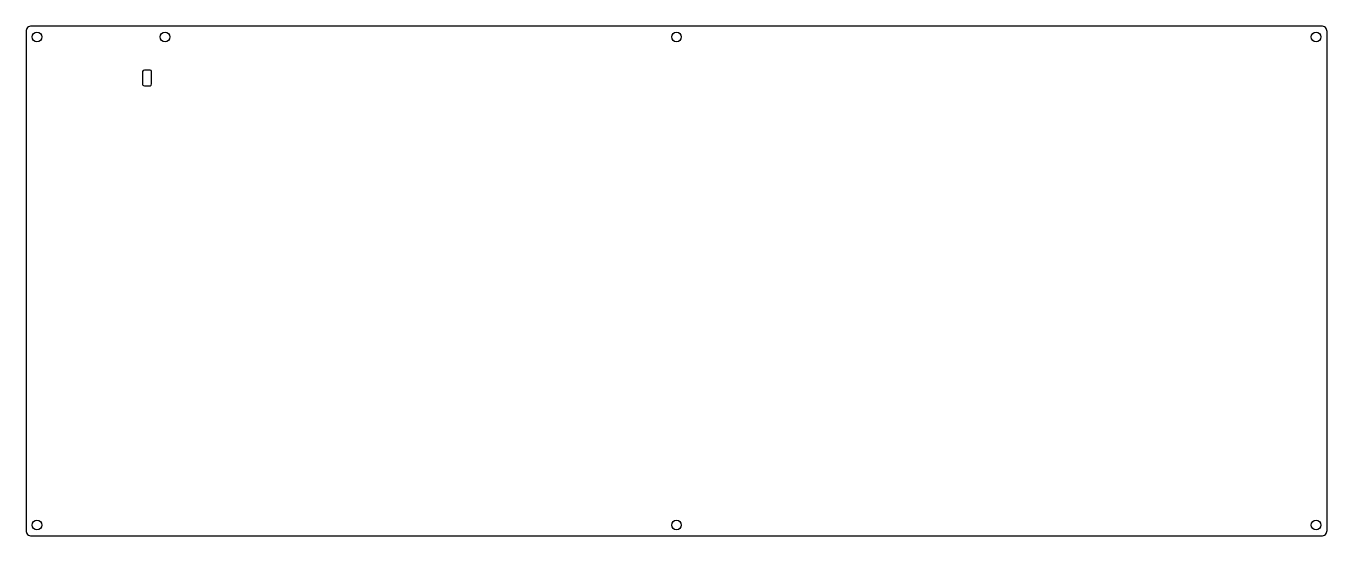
# Model space of a CAD drawing. Header units: millimetres. Extents: x -6 to 292, y -111 to 6.
import ezdxf

# ---------------------------------------------------------------- set-up
doc = ezdxf.new("R2010")
doc.units = ezdxf.units.MM
doc.layers.get('0').update_dxf_attribs({"linetype": 'CONTINUOUS'})

msp = doc.modelspace()

# ---------------------------------------------------------------- linework, layer by layer
for points in [[(290.48, 5.97), (-4.73, 5.97, 0.414214), (-5.97, 4.72), (-5.97, -109.5, 0.414214), (-4.73, -110.75), (290.48, -110.75, 0.414214), (291.73, -109.5), (291.73, 4.72, 0.414214)], [(21.1, -7.71), (22.41, -7.71, 0.401132), (22.75, -7.26), (22.75, -4.47, 0.413408), (22.4, -4.12), (21.11, -4.11, 0.381796), (20.65, -4.46), (20.66, -7.27, 0.414222)]]:
    msp.add_lwpolyline(points, format="xyb", close=True)
for centre in [(-3.47, 3.47), (25.84, 3.47), (142.88, 3.47), (289.23, 3.47), (-3.47, -108.25), (142.88, -108.25), (289.23, -108.25)]:
    msp.add_circle(centre, 1.1)

doc.saveas('drawing.dxf')
